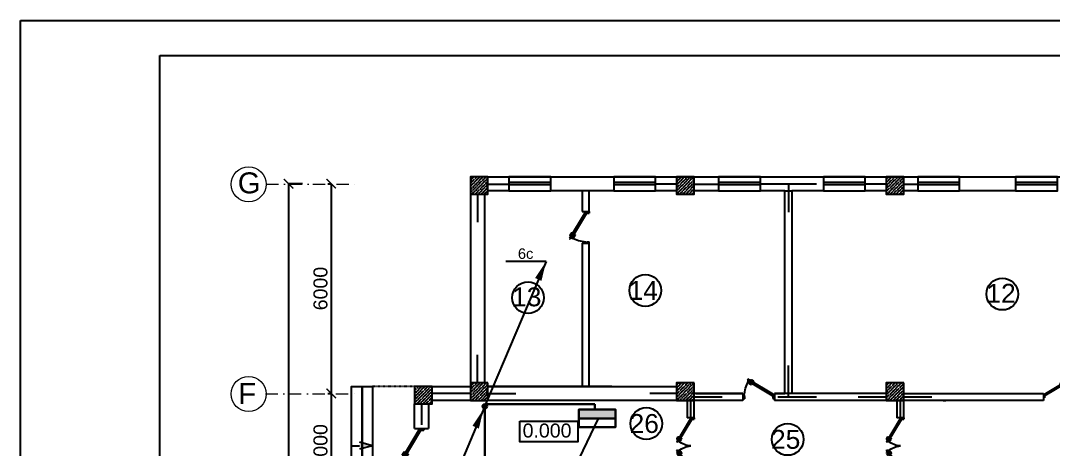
# Model space of a CAD drawing. Header units: millimetres. Extents: x 42452 to 2852333, y -419346 to 834876.
# Drawn here: x 2504668 to 2534221, y 677175 to 689439 of the extents above; entities that cross this region are included whole.
import ezdxf
from ezdxf import colors
from ezdxf.entities.mleader import LeaderData, LeaderLine
from ezdxf.math import Vec2, Vec3

# ---------------------------------------------------------------- set-up
doc = ezdxf.new("R2010")
doc.units = ezdxf.units.MM
doc.linetypes.add('( Hidden )', pattern=[0.275, 0.15, -0.125])
doc.linetypes.add('Штрихпунктирная', pattern=[670.277762, 352.777767, -176.388884, 0, -141.111112])
for name, color, linetype, lineweight in [('c_dv_l x_tti-25_Ном._пера__21_Ном._пера__21', 7, 'Continuous', 30), ('memar', 7, 'Continuous', 25), ('ДВЕРИ', 7, 'Continuous', 5), ('Соедин', 5, 'Continuous', 30), ('Соединение', 5, 'Continuous', 30), ('текст_свет', 5, 'Continuous', 30), ('Шит', 1, 'Continuous', 30), ('шкаф', 1, 'Continuous', 30)]:
    doc.layers.add(name, color=color, linetype=linetype, lineweight=lineweight)
doc.styles.add('GENERATED_STYLE_1', font='times.ttf')
doc.styles.get("Standard").update_dxf_attribs({"font": 'arial.ttf'})
doc.styles.add('СГЕНЕРИР_СТИЛЬ_1', font='arial.ttf')
doc.dimstyles.new('razmeri a-g', dxfattribs={"dimtxt": 400, "dimasz": 270, "dimexe": 1.25, "dimexo": 0.625, "dimgap": 100, "dimtad": 1, "dimdec": 0, "dimtxsty": 'Standard', "dimblk": 'ARCHTICK', "dimcen": 2.5, "dimadec": 0, "dimazin": 0, "dimtfac": 1, "dimtdec": 0, "dimtmove": 0, "dimatfit": 3, "dimfxl": 1, "dimarcsym": 0})

# ---------------------------------------------------------------- blocks, each defined once
blk = doc.blocks.new('qapi 700')
at = {"layer": 'ДВЕРИ', "color": 251, "lineweight": 25, "true_color": 0x636466}
for p, q in [((1281620, 90086), (1281659, 90086)), ((1281659, 90034), (1281659, 90086)), ((1282420, 90086), (1282380, 90086)), ((1282380, 90034), (1282380, 90085)), ((1281620, 89997), (1281651, 89997)), ((1281651, 89997), (1281651, 90034)), ((1281651, 90034), (1281659, 90034)), ((1282368, 90010), (1281735, 89633)), ((1282395, 89980), (1281741, 89591)), ((1282382, 89987), (1282368, 90010)), ((1282388, 90034), (1282380, 90034)), ((1282388, 89991), (1282382, 89987)), ((1282388, 89997), (1282388, 90034)), ((1282420, 89997), (1282388, 89997)), ((1282420, 89997), (1282388, 89997)), ((1282395, 89980), (1282388, 89991)), ((1281733, 89605), (1281747, 89613)), ((1281741, 89591), (1281733, 89605)), ((1281747, 89613), (1281735, 89633)), ((1281812, 89685), (1281762, 89656)), ((1281762, 89656), (1281765, 89651)), ((1281776, 89665), (1281770, 89676)), ((1281775, 89698), (1281826, 89728)), ((1281785, 89617), (1281787, 89613)), ((1281787, 89613), (1281837, 89642)), ((1281792, 89676), (1281793, 89674)), ((1281835, 89712), (1281794, 89687)), ((1281802, 89622), (1281809, 89609)), ((1281814, 89681), (1281812, 89685)), ((1281820, 89629), (1281818, 89631)), ((1281872, 89650), (1281831, 89626)), ((1281831, 89604), (1281881, 89634)), ((1281837, 89642), (1281835, 89646)), ((1281836, 89725), (1281838, 89722)), ((1281884, 89645), (1281883, 89647))]:
    blk.add_line(p, q, dxfattribs=at)
for centre, radius, start, end in [((1282471, 90052), 821, 183.4077, 209.5706), ((1281783, 89684), 15.9, 120.7133, 210.7133), ((1281798, 89680), 7.94, 120.7133, 210.7133), ((1281823, 89617), 15.9, 210.7133, 300.7133), ((1281827, 89633), 7.94, 210.7133, 300.7133), ((1281830, 89721), 7.94, 30.7133, 120.7133), ((1281831, 89718), 7.94, 300.7133, 30.7133), ((1281876, 89643), 7.94, 30.7133, 120.7133), ((1281877, 89641), 7.94, 300.7133, 30.7133)]:
    blk.add_arc(centre, radius, start, end, dxfattribs=at)
blk = doc.blocks.new('DSA')
at = {"layer": 'ДВЕРИ', "color": 251, "lineweight": 25, "true_color": 0x636466}
for p, q in [((153780, 788017), (153820, 788017)), ((153780, 787928), (153812, 787928)), ((153780, 787928), (153812, 787928)), ((153804, 787910), (153811, 787922)), ((153804, 787910), (154462, 787520)), ((153811, 787922), (153818, 787918)), ((153812, 787928), (153812, 787965)), ((153812, 787965), (153820, 787965)), ((153818, 787918), (153832, 787941)), ((153820, 787965), (153820, 788016)), ((153832, 787941), (154468, 787562)), ((155336, 787941), (154700, 787562)), ((155364, 787910), (154706, 787520)), ((155350, 787918), (155336, 787941)), ((155388, 788017), (155348, 788017)), ((155348, 787965), (155348, 788016)), ((155356, 787965), (155348, 787965)), ((155357, 787922), (155350, 787918)), ((155356, 787928), (155356, 787965)), ((155388, 787928), (155356, 787928)), ((155388, 787928), (155356, 787928)), ((155364, 787910), (155357, 787922)), ((154366, 787654), (154365, 787652)), ((154367, 787641), (154409, 787616)), ((154428, 787627), (154377, 787657)), ((154388, 787610), (154391, 787615)), ((154391, 787615), (154441, 787585)), ((154411, 787605), (154410, 787603)), ((154426, 787594), (154433, 787605)), ((154441, 787585), (154438, 787580)), ((154777, 787615), (154727, 787585)), ((154727, 787585), (154730, 787580)), ((154742, 787594), (154735, 787605)), ((154740, 787627), (154791, 787657)), ((154757, 787605), (154758, 787603)), ((154801, 787641), (154760, 787616)), ((154780, 787610), (154777, 787615)), ((154802, 787654), (154804, 787652)), ((154318, 787574), (154320, 787576)), ((154372, 787532), (154321, 787563)), ((154331, 787579), (154372, 787555)), ((154365, 787571), (154368, 787575)), ((154415, 787542), (154365, 787571)), ((154383, 787557), (154384, 787560)), ((154401, 787550), (154394, 787538)), ((154418, 787546), (154415, 787542)), ((154456, 787542), (154468, 787562)), ((154470, 787534), (154456, 787542)), ((154462, 787520), (154470, 787534)), ((154698, 787534), (154712, 787542)), ((154706, 787520), (154698, 787534)), ((154712, 787542), (154700, 787562)), ((154750, 787546), (154753, 787542)), ((154753, 787542), (154803, 787571)), ((154767, 787550), (154775, 787538)), ((154785, 787557), (154784, 787560)), ((154837, 787579), (154796, 787555)), ((154797, 787532), (154847, 787563)), ((154803, 787571), (154800, 787575)), ((154850, 787574), (154848, 787576))]:
    blk.add_line(p, q, dxfattribs=at)
for centre, radius, start, end in [((154002, 787952), 583, 319.7101, 357.5846), ((155160, 787950), 576, 182.1815, 220.5237), ((154371, 787648), 7.98, 149.2867, 239.2867), ((154373, 787650), 7.98, 59.2867, 149.2867), ((154404, 787609), 7.98, 329.2867, 59.2867), ((154420, 787613), 16, 329.2867, 59.2867), ((154748, 787613), 16, 120.7133, 210.7133), ((154764, 787609), 7.98, 120.7133, 210.7133), ((154795, 787650), 7.98, 30.7133, 120.7133), ((154797, 787648), 7.98, 300.7133, 30.7133), ((154325, 787569), 7.98, 149.2867, 239.2867), ((154327, 787572), 7.98, 59.2867, 149.2867), ((154376, 787561), 7.98, 239.2867, 329.2867), ((154380, 787546), 16, 239.2867, 329.2867), ((154788, 787546), 16, 210.7133, 300.7133), ((154792, 787561), 7.98, 210.7133, 300.7133), ((154842, 787572), 7.98, 30.7133, 120.7133), ((154843, 787569), 7.98, 300.7133, 30.7133)]:
    blk.add_arc(centre, radius, start, end, dxfattribs=at)
blk = doc.blocks.new('_ArchTick')
at = {"color": 0, "linetype": 'ByBlock', "const_width": 0.15}
blk.add_lwpolyline([(-0.5, -0.5), (0.5, 0.5)], dxfattribs=at)
blk = doc.blocks.new('*D174')
at = {"layer": 'Defpoints', "color": 0, "lineweight": 30, "transparency": 16777216}
for p in [(2512739, 684775), (2512335, 650175), (2512739, 650175)]:
    blk.add_point(p, dxfattribs=at)
at = {"layer": 'memar', "color": 0, "lineweight": -2, "transparency": 16777216}
for p, q in [((2512738, 684775), (2512333, 684775)), ((2512335, 684775), (2512335, 650175)), ((2512738, 650175), (2512333, 650175))]:
    blk.add_line(p, q, dxfattribs=at)
at = {"layer": 'memar', "color": 0, "lineweight": -2, "transparency": 16777216, "xscale": 270, "yscale": 270, "zscale": 270}
for p, rotation in [((2512335, 684775), 90), ((2512335, 650175), 270)]:
    blk.add_blockref('_ArchTick', p, dxfattribs=dict(at, rotation=rotation))
at = {"layer": 'memar', "color": 0, "lineweight": 15, "transparency": 16777216, "insert": (2512030, 667475), "char_height": 400, "attachment_point": 5, "rotation": 90}
blk.add_mtext('34600', dxfattribs=at)
blk = doc.blocks.new('*D175')
at = {"layer": 'Defpoints', "color": 0, "lineweight": 30, "transparency": 16777216}
for p in [(2513456, 684775), (2513456, 678775), (2513554, 678775)]:
    blk.add_point(p, dxfattribs=at)
at = {"layer": 'memar', "color": 0, "lineweight": -2, "transparency": 16777216}
for p, q in [((2513457, 684775), (2513555, 684775)), ((2513554, 684775), (2513554, 678775)), ((2513457, 678775), (2513555, 678775))]:
    blk.add_line(p, q, dxfattribs=at)
at = {"layer": 'memar', "color": 0, "lineweight": -2, "transparency": 16777216, "xscale": 270, "yscale": 270, "zscale": 270}
for p, rotation in [((2513554, 684775), 90), ((2513554, 678775), 270)]:
    blk.add_blockref('_ArchTick', p, dxfattribs=dict(at, rotation=rotation))
at = {"layer": 'memar', "color": 0, "lineweight": 15, "transparency": 16777216, "insert": (2513250, 681775), "char_height": 400, "attachment_point": 5, "rotation": 90}
blk.add_mtext('6000', dxfattribs=at)
blk = doc.blocks.new('*D176')
at = {"layer": 'Defpoints', "color": 0, "lineweight": 30, "transparency": 16777216}
for p in [(2513456, 678775), (2513554, 675775), (2513554, 675775)]:
    blk.add_point(p, dxfattribs=at)
at = {"layer": 'memar', "color": 0, "lineweight": -2, "transparency": 16777216}
for p, q in [((2513457, 678775), (2513555, 678775)), ((2513554, 678775), (2513554, 675775)), ((2513555, 675775), (2513555, 675775))]:
    blk.add_line(p, q, dxfattribs=at)
at = {"layer": 'memar', "color": 0, "lineweight": -2, "transparency": 16777216, "xscale": 270, "yscale": 270, "zscale": 270}
for p, rotation in [((2513554, 678775), 90), ((2513554, 675775), 270)]:
    blk.add_blockref('_ArchTick', p, dxfattribs=dict(at, rotation=rotation))
at = {"layer": 'memar', "color": 0, "lineweight": 15, "transparency": 16777216, "insert": (2513250, 677275), "char_height": 400, "attachment_point": 5, "rotation": 90}
blk.add_mtext('3000', dxfattribs=at)
blk = doc.blocks.new('ПГ')
at = {"layer": 'Шит'}
blk.add_hatch(color=256, dxfattribs=at).paths.add_polyline_path([(-470, 228), (-470, 3), (470, 3), (470, 228)])
blk.add_line((470, 228), (-470, 228), dxfattribs=at)
blk.add_lwpolyline([(-470, 452), (-470, 3), (470, 3), (470, 452)], close=True, dxfattribs=at)
blk = doc.blocks.new('t')
at = {"layer": 'Соедин', "lineweight": -3}
blk.add_hatch(color=256, dxfattribs=at).paths.add_polyline_path([(-65, 0, 1), (65, 0, 1)])
blk.add_circle((0, 0), 65.1, dxfattribs=at)

msp = doc.modelspace()

# ---------------------------------------------------------------- hatches: boundary and pattern name
at = {"layer": 'memar', "lineweight": 25}
h = msp.add_hatch(dxfattribs=at)
h.set_pattern_fill('ANSI36', color=256, scale=500)
h.set_pattern_definition([(45, (839142.44, 2967072.12), (33.1456304, 121.533978), [156.25, -31.25, 0, -31.25])])
h.paths.add_polyline_path([(2517540.05661, 684974.60623), (2517540.05661, 684474.60623), (2518040.05661, 684474.60623), (2518040.05661, 684974.60623)])
h = msp.add_hatch(dxfattribs=at)
h.set_pattern_fill('ANSI36', color=256, scale=500)
h.set_pattern_definition([(45, (833242.24, 2967072.12), (33.1456304, 121.533978), [156.25, -31.25, 0, -31.25])])
h.paths.add_polyline_path([(2523440.25153, 684974.60623), (2523440.25153, 684474.60623), (2523940.25153, 684474.60623), (2523940.25153, 684974.60623)])
h = msp.add_hatch(dxfattribs=at)
h.set_pattern_fill('ANSI36', color=256, scale=500)
h.set_pattern_definition([(45, (827242.24, 2967072.12), (33.1456304, 121.533978), [156.25, -31.25, 0, -31.25])])
h.paths.add_polyline_path([(2529440.25153, 684974.60623), (2529440.25153, 684474.60623), (2529940.25153, 684474.60623), (2529940.25153, 684974.60623)])
h = msp.add_hatch(dxfattribs=at)
h.set_pattern_fill('ANSI36', color=256, scale=500)
h.set_pattern_definition([(45, (840742.24, 2961072.115), (33.1456304, 121.533978), [156.25, -31.25, 0, -31.25])])
h.paths.add_polyline_path([(2515940.25153, 678974.60054), (2515940.25153, 678474.60054), (2516440.25153, 678474.60054), (2516440.25153, 678974.60054)])
h = msp.add_hatch(dxfattribs=at)
h.set_pattern_fill('ANSI36', color=256, scale=500)
h.set_pattern_definition([(45, (839142.24, 2961172.115), (33.1456304, 121.533978), [156.25, -31.25, 0, -31.25])])
h.paths.add_polyline_path([(2517540.25153, 679074.60054), (2517540.25153, 678574.60054), (2518040.25153, 678574.60054), (2518040.25153, 679074.60054)])
h = msp.add_hatch(dxfattribs=at)
h.set_pattern_fill('ANSI36', color=256, scale=500)
h.set_pattern_definition([(45, (833242.24, 2961172.115), (33.1456304, 121.533978), [156.25, -31.25, 0, -31.25])])
h.paths.add_polyline_path([(2523440.25153, 679074.60054), (2523440.25153, 678574.60054), (2523940.25153, 678574.60054), (2523940.25153, 679074.60054)])
h = msp.add_hatch(dxfattribs=at)
h.set_pattern_fill('ANSI36', color=256, scale=500)
h.set_pattern_definition([(45, (827242.24, 2961172.115), (33.1456304, 121.533978), [156.25, -31.25, 0, -31.25])])
h.paths.add_polyline_path([(2529440.25153, 679074.60054), (2529440.25153, 678574.60054), (2529940.25153, 678574.60054), (2529940.25153, 679074.60054)])
at = {"layer": 'memar', "linetype": 'Continuous', "lineweight": 25, "true_color": 0x000000}
msp.add_hatch(color=18, dxfattribs=at).paths.add_polyline_path([(2514739.8803, 677275.93515), (2514366.6753, 677175.93515), (2514366.6753, 677375.93515)])

# ---------------------------------------------------------------- linework, layer by layer
at = {"layer": 'c_dv_l x_tti-25_Ном._пера__21_Ном._пера__21', "linetype": 'Continuous', "lineweight": 25, "flags": 128}
for points in [[(2504668.48455, 689438.65328), (2588276.03655, 689438.65328), (2588276.03655, 630316.17008), (2504668.48455, 630316.17008)], [(2508649.79655, 688443.32528), (2587280.70855, 688443.32528), (2587280.70855, 631311.49808), (2508649.79655, 631311.49808)]]:
    msp.add_lwpolyline(points, close=True, dxfattribs=at)
at = {"layer": 'memar', "linetype": 'Штрихпунктирная', "lineweight": 15}
for p, q in [((2511692.4424, 684760.09558), (2514316.43627, 684760.09558)), ((2511675.14662, 678760.08989), (2514316.43627, 678760.08989))]:
    msp.add_line(p, q, dxfattribs=at)
at = {"layer": 'memar', "lineweight": 25}
for p, q in [((2526639.8803, 684760.09793), (2525839.57584, 684760.09793)), ((2527440.18476, 684760.09793), (2526639.8803, 684760.09793)), ((2523839.8803, 678574.60054), (2523839.8803, 678074.60054)), ((2529839.8803, 678574.60054), (2529839.8803, 678074.60054))]:
    msp.add_line(p, q, dxfattribs=at)
at = {"layer": 'memar', "color": 0, "lineweight": 25}
for p, q in [((2520739.09493, 683974.60623), (2520939.09493, 683974.60623)), ((2520739.09493, 683074.60623), (2520939.09493, 683074.60623)), ((2521589.8803, 678974.60054), (2518039.8803, 678974.60054)), ((2525339.77597, 678774.88719), (2525339.77597, 678574.60054)), ((2526239.77597, 678774.88719), (2526239.77597, 678574.60054)), ((2533939.8803, 678774.60054), (2533939.8803, 678574.60054))]:
    msp.add_line(p, q, dxfattribs=at)
at = {"layer": 'memar', "color": 7, "linetype": '( Hidden )', "lineweight": 25}
for p, q in [((2515939.8803, 678974.60054), (2514739.8803, 678974.60054)), ((2514739.8803, 678974.60054), (2514739.8803, 675577.26977)), ((2524939.8803, 678574.60054), (2523989.8803, 678574.60054)), ((2531054.21386, 678574.60054), (2531154.21386, 678574.60054))]:
    msp.add_line(p, q, dxfattribs=at)
at = {"layer": 'memar', "color": 7, "linetype": 'Continuous', "lineweight": 25}
for p, q in [((2514739.8803, 677275.93515), (2514366.6753, 677375.93515)), ((2514139.8803, 677275.93515), (2514366.6753, 677275.93515)), ((2514739.8803, 677275.93515), (2514366.6753, 677175.93515))]:
    msp.add_line(p, q, dxfattribs=at)
at = {"layer": 'memar', "color": 3, "lineweight": 25}
for points in [[(2518040.05661, 684974.60623), (2517540.05661, 684974.60623), (2517540.05661, 684474.60623), (2518040.05661, 684474.60623)], [(2523940.25153, 684974.60623), (2523440.25153, 684974.60623), (2523440.25153, 684474.60623), (2523940.25153, 684474.60623)], [(2529940.25153, 684974.60623), (2529440.25153, 684974.60623), (2529440.25153, 684474.60623), (2529940.25153, 684474.60623)], [(2516440.25153, 678974.60054), (2515940.25153, 678974.60054), (2515940.25153, 678474.60054), (2516440.25153, 678474.60054)], [(2518040.25153, 679074.60054), (2517540.25153, 679074.60054), (2517540.25153, 678574.60054), (2518040.25153, 678574.60054)], [(2523940.25153, 679074.60054), (2523440.25153, 679074.60054), (2523440.25153, 678574.60054), (2523940.25153, 678574.60054)], [(2529940.25153, 679074.60054), (2529440.25153, 679074.60054), (2529440.25153, 678574.60054), (2529940.25153, 678574.60054)]]:
    msp.add_lwpolyline(points, close=True, dxfattribs=at)
at = {"layer": 'memar', "color": 0, "lineweight": 25}
for points in [[(2518040.05661, 684974.60623), (2559440.05661, 684974.60623)], [(2517540.05661, 684474.60623), (2517540.05661, 679074.60054)], [(2517940.05661, 684474.60623), (2517940.05661, 679074.60054)], [(2518639.57584, 684574.60623), (2518039.8803, 684574.60623)], [(2521639.57584, 684574.60623), (2519839.57584, 684574.60623)], [(2520939.09493, 683974.60623), (2520939.09493, 684574.60623), (2520739.09493, 684574.60623), (2520739.09493, 683974.60623)], [(2523440.25153, 684574.60623), (2522839.57584, 684574.60623)], [(2524639.57584, 684574.60623), (2523940.25153, 684574.60623)], [(2526539.8803, 684574.60623), (2525839.57584, 684574.60623)], [(2527639.57584, 684574.60623), (2526739.8803, 684574.60623)], [(2529440.25153, 684574.60623), (2528839.57584, 684574.60623)], [(2530339.57584, 684574.60623), (2529940.25153, 684574.60623)], [(2533139.57584, 684574.60623), (2531539.57584, 684574.60623)], [(2520739.09493, 683074.60623), (2520735.13582, 678974.60054), (2520935.13582, 678974.60054), (2520939.09493, 683074.60623)], [(2516439.8803, 678974.60054), (2517540.05661, 678974.60054)], [(2518039.05661, 678974.60054), (2523440.25153, 678974.60054)], [(2517540.25153, 678574.60054), (2516439.8803, 678574.60054)], [(2523440.25153, 678574.60054), (2518039.25153, 678574.60054)], [(2525339.77597, 678574.60054), (2523739.8803, 678574.60054)], [(2523939.8803, 678074.60054), (2523939.8803, 678574.60054), (2523739.8803, 678574.60054), (2523739.8803, 678074.60054)], [(2525339.77597, 678774.60054), (2523940.25153, 678774.60054)], [(2523989.8803, 678774.60054), (2525339.77597, 678774.60054)], [(2526239.77597, 678774.60054), (2526539.8803, 678774.60054)], [(2529439.8803, 678774.60054), (2526239.77597, 678774.60054)], [(2529440.25153, 678574.60054), (2526239.77597, 678574.60054)], [(2529939.8803, 678074.60054), (2529939.8803, 678574.60054), (2529739.8803, 678574.60054), (2529739.8803, 678074.60054)], [(2533939.8803, 678574.60054), (2529939.8803, 678574.60054)], [(2529940.25153, 678774.60054), (2533939.8803, 678774.60054)], [(2515939.8803, 677774.85176), (2515939.8803, 678474.60054)], [(2516339.8803, 678474.60054), (2516339.8803, 677774.85177)], [(2523939.8803, 678074.60054), (2523739.8803, 678074.60054)], [(2529939.8803, 678074.60054), (2529739.8803, 678074.60054)], [(2515939.8803, 677774.85176), (2516339.8803, 677774.85176)]]:
    msp.add_lwpolyline(points, dxfattribs=at)
at = {"layer": 'memar', "lineweight": 25}
for points in [[(2518040.05661, 684760.09793), (2518639.57585, 684760.09793)], [(2523440.25153, 684760.09793), (2522839.57584, 684760.09793)], [(2523940.25153, 684760.09793), (2524639.57585, 684760.09793)], [(2526639.8803, 684760.09793), (2526639.8803, 683960.09793)], [(2529440.25153, 684760.09793), (2528839.57584, 684760.09793)], [(2529940.25153, 684760.09793), (2530339.57585, 684760.09793)], [(2517740.05675, 684474.60623), (2517740.05675, 683674.60623)], [(2517740.05675, 679074.60054), (2517740.05675, 679874.60054)], [(2526639.8803, 678681.05112), (2526639.8803, 679574.60054)], [(2517540.25153, 678774.60054), (2516440.25153, 678774.60054)], [(2518040.25153, 678774.60054), (2518840.25153, 678774.60054)], [(2523439.25153, 678774.60054), (2522670.89698, 678774.88719)], [(2523940.25153, 678681.05112), (2524740.25153, 678681.05112)], [(2526340.77597, 678681.05112), (2526639.8803, 678681.05112)], [(2526639.8803, 678681.05112), (2527439.8803, 678681.05112)], [(2528640.25153, 678681.05112), (2529440.25153, 678681.05112)], [(2529940.25153, 678681.05112), (2530740.25153, 678681.05112)], [(2516140.05675, 678474.60054), (2516140.05675, 677874.85176)]]:
    msp.add_lwpolyline(points, dxfattribs=at)
at = {"layer": 'memar', "color": 0, "lineweight": 25}
for points in [[(2519839.57584, 684974.60623), (2518639.57585, 684974.60623), (2518639.57585, 684574.60623), (2519839.57584, 684574.60623)], [(2522839.57584, 684974.60623), (2521639.57584, 684974.60623), (2521639.57584, 684574.60623), (2522839.57584, 684574.60623)], [(2525839.57584, 684974.60623), (2524639.57585, 684974.60623), (2524639.57585, 684574.60623), (2525839.57584, 684574.60623)], [(2528839.57584, 684974.60623), (2527639.57585, 684974.60623), (2527639.57585, 684574.60623), (2528839.57584, 684574.60623)], [(2531539.57584, 684974.60623), (2530339.57585, 684974.60623), (2530339.57585, 684574.60623), (2531539.57584, 684574.60623)], [(2534339.69366, 684974.60623), (2533139.69366, 684974.60623), (2533139.69366, 684574.60623), (2534339.69366, 684574.60623)], [(2526739.8803, 678774.60054), (2526539.8803, 678774.60054), (2526539.8803, 684574.60623), (2526739.8803, 684574.60623)]]:
    msp.add_lwpolyline(points, close=True, dxfattribs=at)
at = {"layer": 'memar', "color": 146, "lineweight": 25, "true_color": 0x105689}
for points in [[(2518639.57585, 684805.74363), (2518639.57585, 684755.74363), (2519839.57584, 684755.74363), (2519839.57584, 684805.74363)], [(2521639.57584, 684805.74363), (2521639.57584, 684755.74363), (2522839.57584, 684755.74363), (2522839.57584, 684805.74363)], [(2524639.57585, 684805.74363), (2524639.57585, 684755.74363), (2525839.57584, 684755.74363), (2525839.57584, 684805.74363)], [(2527639.57585, 684805.74363), (2527639.57585, 684755.74363), (2528839.57584, 684755.74363), (2528839.57584, 684805.74363)], [(2530339.57585, 684805.74363), (2530339.57585, 684755.74363), (2531539.57584, 684755.74363), (2531539.57584, 684805.74363)], [(2533139.69366, 684805.74363), (2533139.69366, 684755.74363), (2534339.69366, 684755.74363), (2534339.69366, 684805.74363)]]:
    msp.add_lwpolyline(points, close=True, dxfattribs=at)
at = {"layer": 'memar', "lineweight": 25}
for points in [[(2514439.8803, 675577.26977), (2514139.8803, 675577.26977), (2514139.8803, 678974.60054), (2514439.8803, 678974.60054)], [(2514739.8803, 675577.26977), (2514439.8803, 675577.26977), (2514439.8803, 678974.60054), (2514739.8803, 678974.60054)]]:
    msp.add_lwpolyline(points, close=True, dxfattribs=at)
at = {"layer": 'memar', "color": 7, "linetype": 'Continuous', "lineweight": 25, "flags": 128}
msp.add_lwpolyline([(2518953.8602, 677980.45738), (2520612.74389, 677980.45738), (2520612.74389, 677390.63207), (2518953.8602, 677390.63207)], close=True, dxfattribs=at)
at = {"layer": 'memar', "linetype": 'Continuous', "lineweight": 15}
for centre in [(2511192.44397, 684758.84003), (2511192.44397, 678758.83434)]:
    msp.add_circle(centre, 500, dxfattribs=at)
at = {"layer": 'memar', "lineweight": 25}
for centre in [(2522544.35545, 681720.38163), (2519187.66983, 681514.05712)]:
    msp.add_circle(centre, 454.87332, dxfattribs=at)
at = {"layer": 'memar', "color": 0, "lineweight": 25}
for centre in [(2532760.53348, 681616.48794), (2522571.88298, 677912.60993), (2526619.7532, 677458.79698)]:
    msp.add_circle(centre, 454.87332, dxfattribs=at)
at = {"layer": 'Соединение', "color": 0, "lineweight": -3}
for p, q in [((2519706.01488, 682550.94884), (2517975.53714, 678466.41105)), ((2519706.01488, 682550.94884), (2518555.0012, 682550.94884)), ((2517950.15319, 678406.49598), (2516219.67545, 674321.95819))]:
    msp.add_line(p, q, dxfattribs=at)
at = {"layer": 'Соединение', "color": 1}
for points in [[(2519706.01488, 682550.94884, 0, 200, 0), (2519481.27145, 682036.94423, 50, 50, 0)], [(2517914.92082, 678323.33515, 0, 200, 0), (2517690.17739, 677809.33054, 50, 50, 0)]]:
    msp.add_lwpolyline(points, format="xyseb", dxfattribs=at)
at = {"layer": 'шкаф'}
for p, q in [((2517950.15319, 678465.72505), (2517950.15319, 676048.50599)), ((2517950.89924, 678465.72505), (2521100.63874, 678465.72505)), ((2521100.63874, 678313.11656), (2521100.63874, 678465.72505))]:
    msp.add_line(p, q, dxfattribs=at)

# ---------------------------------------------------------------- block references
at = {"layer": 'memar', "color": 0, "lineweight": 25, "rotation": 270}
for p, xscale, yscale, zscale in [((2418964.14486, -767694.11304), -1.131976394901124, 1.131976394901124, 1.131976394901124), ((2402696.32445, -938097.42225), -1.26001838234704, 1.26001838234704, 1.26001838234704)]:
    msp.add_blockref('qapi 700', p, dxfattribs=dict(at, xscale=xscale, yscale=yscale, zscale=zscale))
at = {"layer": 'memar', "lineweight": 25, "xscale": -1.121843277023546, "yscale": 1.121843277023546, "zscale": 1.121843277023546, "rotation": 180}
msp.add_blockref('qapi 700', (1087565.96571, 779687.2093), dxfattribs=at)
at = {"layer": 'memar', "color": 1, "lineweight": 25, "xscale": 0.8742429527605249, "yscale": 0.8742429527605249, "zscale": 0.8742429527605249, "rotation": 180}
msp.add_blockref('DSA', (2669781.10242, 1367570.54359), dxfattribs=at)
at = {"layer": 'memar', "color": 1, "lineweight": 25, "xscale": -1, "rotation": 270}
for p in [(1735923.07256, 522686.57901), (1741923.07256, 522686.57901)]:
    msp.add_blockref('DSA', p, dxfattribs=at)
at = {"layer": 'Соедин', "color": 1, "rotation": 180}
msp.add_blockref('t', (2517950.15319, 678406.49598), dxfattribs=at)
at = {"layer": 'Шит', "xscale": -1.120968197858282, "yscale": 1.120968197858282, "zscale": 1.120968197858282, "rotation": 180}
msp.add_blockref('ПГ', (2521167.94978, 678316.59808), dxfattribs=at)

# ---------------------------------------------------------------- texts
at = {"layer": 'memar', "lineweight": 15, "style": 'СГЕНЕРИР_СТИЛЬ_1'}
for s, p in [('G', (2510881.70258, 684498.21752)), ('F', (2510892.41794, 678469.8271))]:
    msp.add_text(s, height=600, dxfattribs=at).set_placement(p)
at = {"layer": 'memar', "linetype": 'Continuous', "lineweight": 25, "char_height": 540, "attachment_point": 3, "style": 'СГЕНЕРИР_СТИЛЬ_1'}
for s, insert in [('13', (2519571.40983, 681807.51271)), ('14', (2522905.28707, 681992.22158)), ('12', (2533144.27348, 681909.94352)), ('26', (2522932.81459, 678184.44988)), ('25', (2526980.68481, 677730.63693))]:
    msp.add_mtext(s, dxfattribs=dict(at, insert=insert))
at = {"layer": 'memar', "color": 7, "linetype": 'Continuous', "lineweight": 25, "insert": (2519732.77544, 677710.14161), "char_height": 400, "attachment_point": 5, "style": 'GENERATED_STYLE_1'}
msp.add_mtext('\\A1;{\\pqc;\\fArial CYR|b0|i0|c204|p34;0.000}', dxfattribs=at)
at = {"layer": 'текст_свет', "color": 1, "linetype": 'Continuous', "lineweight": 0, "insert": (2518898.51162, 682923.53358), "char_height": 300, "width": 1005.9254246, "attachment_point": 1}
msp.add_mtext('6c', dxfattribs=at)

# ---------------------------------------------------------------- dimensions: what is measured, and where the dimension line sits
at = {"layer": 'memar', "lineweight": 15}
for base, p1, p2, picture, middle in [((2512334.60062, 650174.62341), (2512738.82879, 684774.60387), (2512738.82879, 650174.62341), '*D174', (2512030.235, 667474.61364)), ((2513554.20283, 678774.59818), (2513456.49738, 684774.60387), (2513456.49738, 678774.59818), '*D175', (2513249.97364, 681774.60103)), ((2513554.20283, 675774.59818), (2513456.49738, 678774.59818), (2513554.20283, 675774.59818), '*D176', (2513249.83721, 677274.59818))]:
    dim = msp.add_linear_dim(base=base, p1=p1, p2=p2, angle=90, dimstyle='razmeri a-g', dxfattribs=at)
    dim.commit()
    dim.dimension.update_dxf_attribs({"geometry": picture, "text_midpoint": middle})

# ---------------------------------------------------------------- leaders
at = {"layer": 'Шит', "color": 0, "lineweight": -3}
ml = msp.add_multileader_mtext('Standard', dxfattribs=at)
ml.set_content('{\\C256;PQM\\P3c\\fArial|b0|i0|c238|p34; }')
ml.set_leader_properties()
ml.build(insert=Vec2(0, 0))
ml.multileader.update_dxf_attribs({"text_left_attachment_type": 6, "text_right_attachment_type": 6, "dogleg_length": 0.36, "arrow_head_size": 0.18})
ctx = ml.context
ctx.base_point, ctx.char_height, ctx.arrow_head_size, ctx.landing_gap_size, ctx.plane_origin = Vec3(2512926.53465, 664735.28947), 650, 0.18, 0.09, Vec3(2493937.21264, 687911.7357)
ctx.left_attachment, ctx.right_attachment, ctx.text_align_type = 6, 6, 1
notes = []
notes.append((ctx, [(0, (1, 1, 0), (2514856.67901, 664735.28947), (-1, 0), 0.36, [(0, [(2521193.53445, 678061.49162)], 0, [])])]))
ctx.mtext.insert, ctx.mtext.width, ctx.mtext.alignment, ctx.mtext.flow_direction = Vec3(2513891.42683, 665515.28947), 4215.9366736, 2, 5
for ctx, leaders in notes:
    for number, flags, end, landing, length, lines in leaders:
        leader = LeaderData()
        leader.index, (leader.has_last_leader_line, leader.has_dogleg_vector, leader.attachment_direction) = number, flags
        leader.last_leader_point, leader.dogleg_vector, leader.dogleg_length = Vec3(end), Vec3(landing), length
        for number, points, colour, breaks in lines:
            line = LeaderLine()
            line.index, line.vertices, line.color, line.breaks = number, Vec3.list(points), colors.encode_raw_color(colour), breaks
            leader.lines.append(line)
        ctx.leaders.append(leader)

doc.saveas('drawing.dxf')
